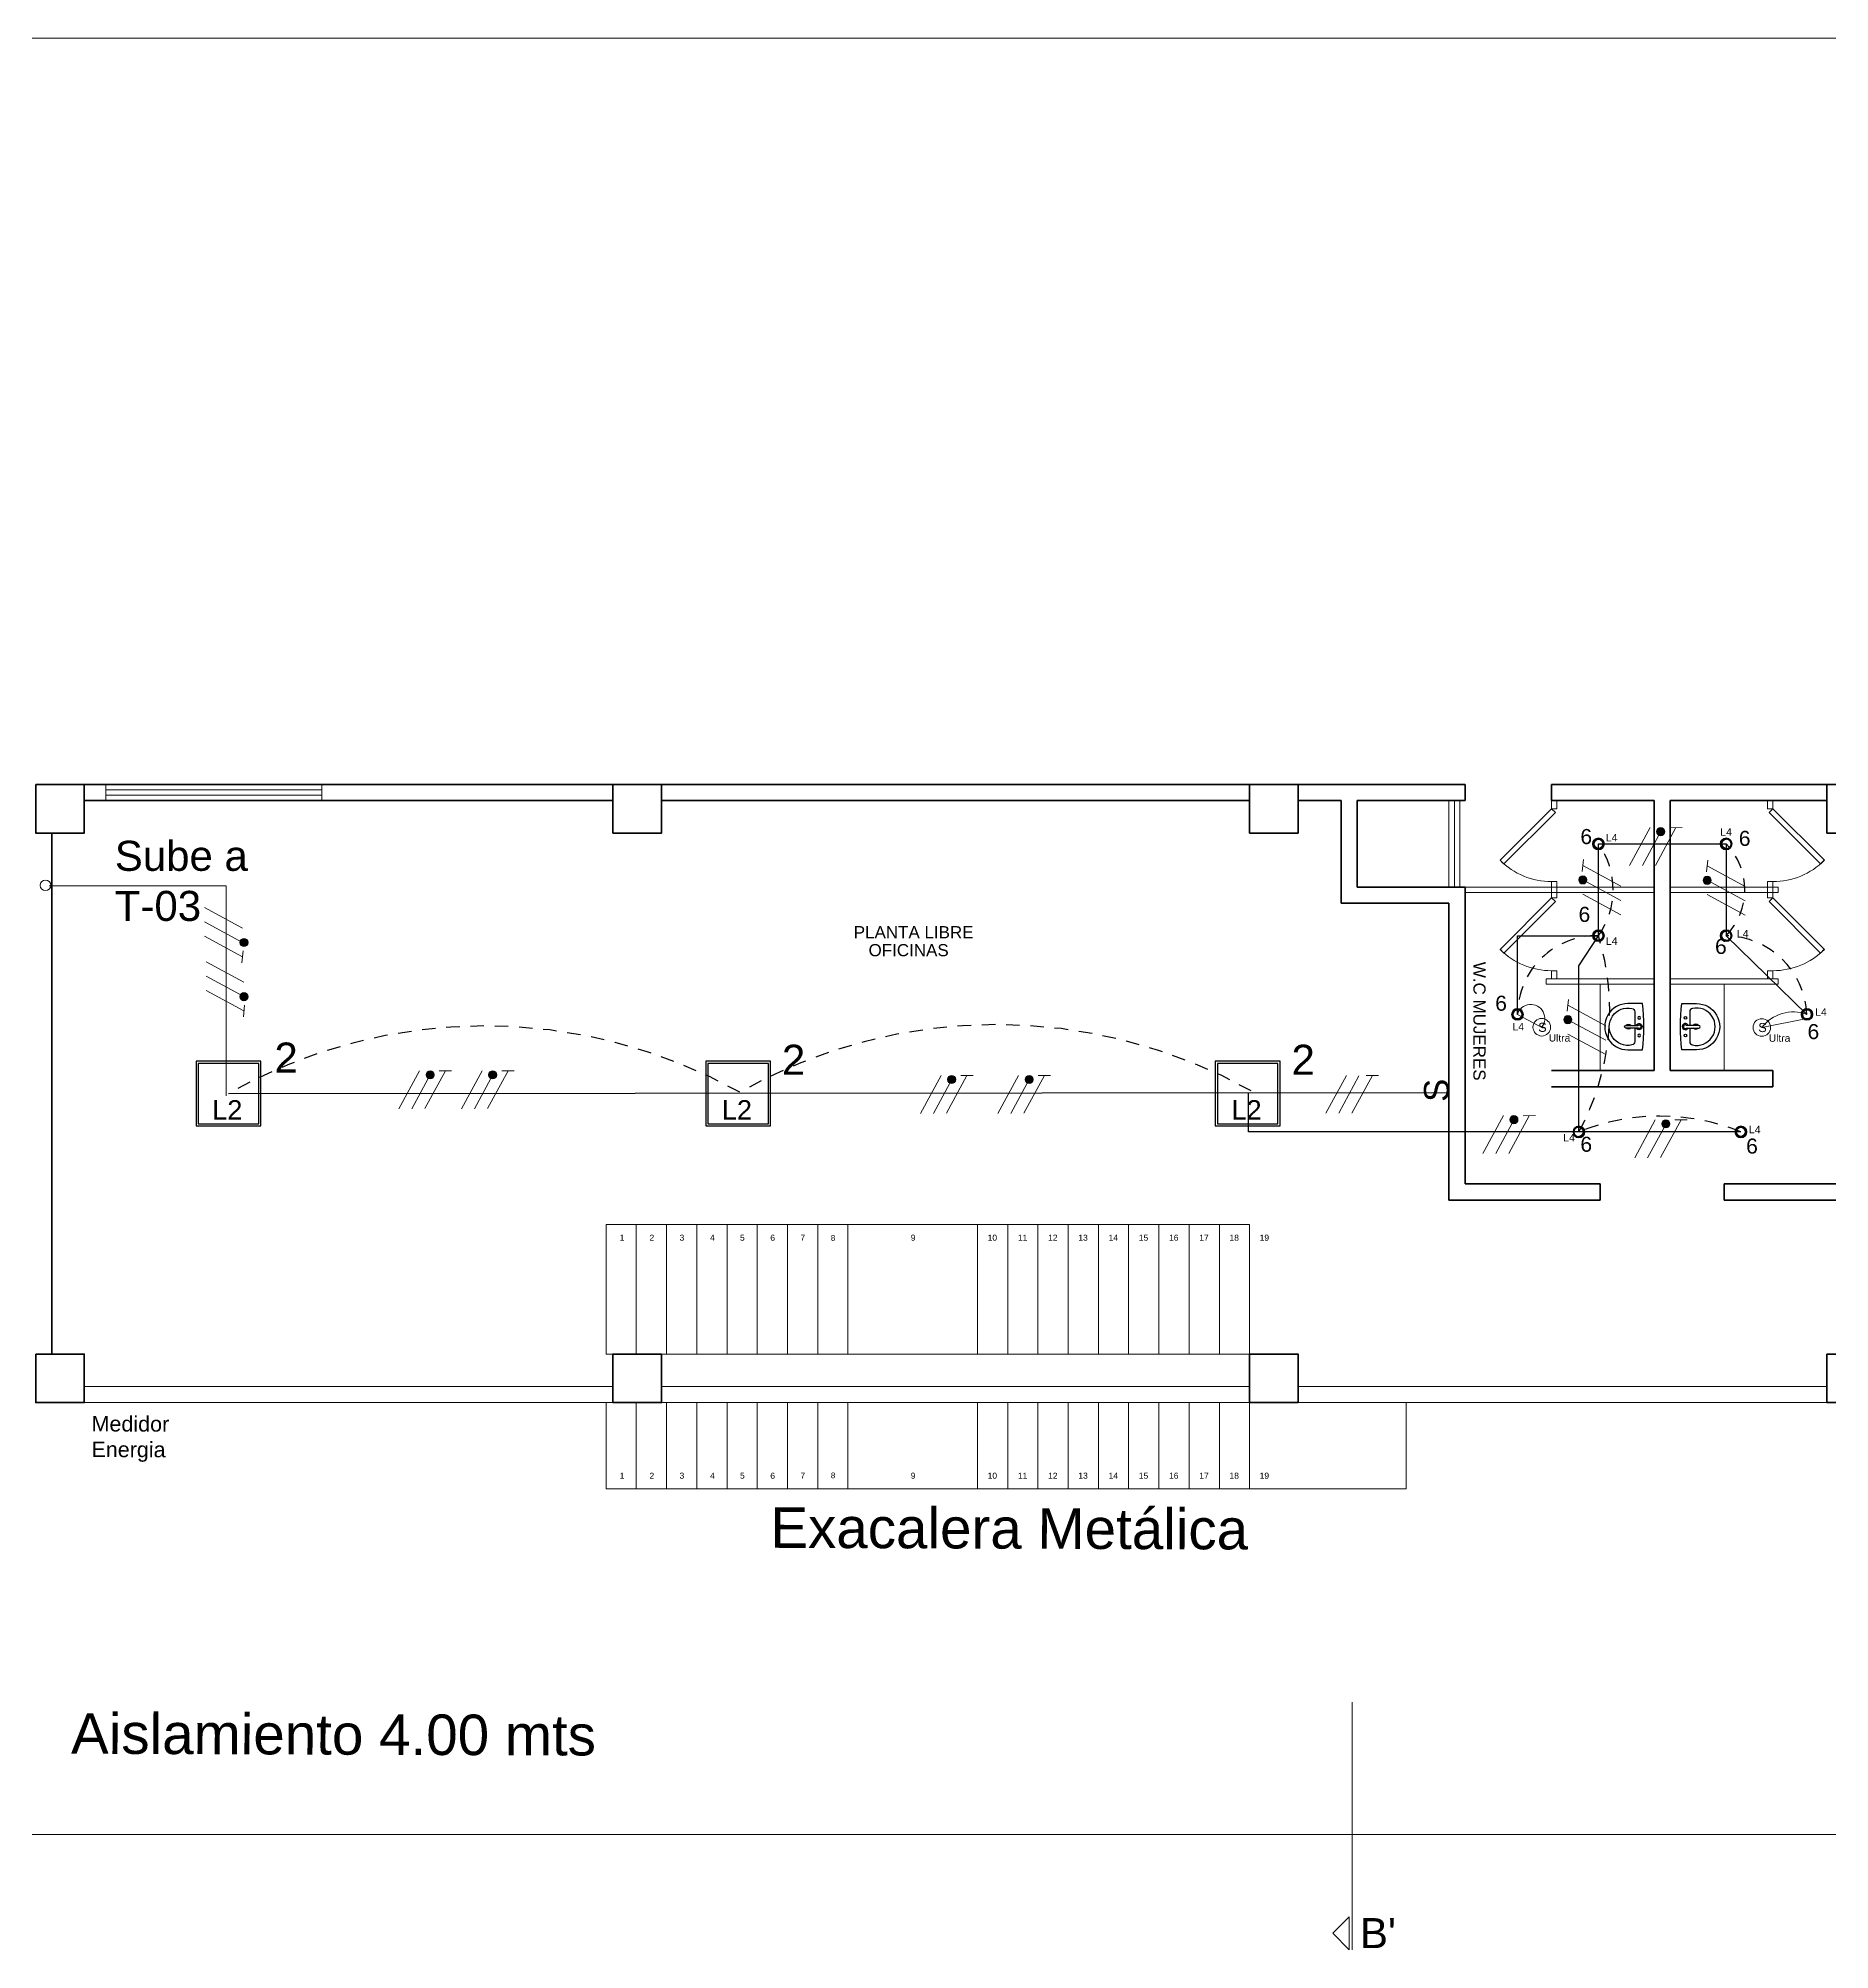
# Model space of a CAD drawing. Header units: millimetres. Extents: x 391 to 679, y 21 to 219.
# Drawn here: x 403.93 to 420.52, y 180.95 to 198.66 of the extents above; entities that cross this region are included whole.
import ezdxf

# ---------------------------------------------------------------- set-up
doc = ezdxf.new("R2010")
doc.units = ezdxf.units.MM
doc.linetypes.add('HIDDEN2', pattern=[0.1875, 0.125, -0.0625])
doc.layers.get('0').update_dxf_attribs({"lineweight": 13})
for name, color, linetype, lineweight in [('A-AREA-IDEN', 7, 'Continuous', 9), ('Alambrado', 7, 'Continuous', 9), ('BLOQUES_ILUMINACION', 1, 'Continuous', 30), ('CONTROL', 201, 'HIDDEN2', 30), ('E-LITE-EQPM', 33, 'Continuous', 9), ('ELEC', 1, 'Continuous', 20), ('EST', 7, 'Continuous', 50), ('estructura', 7, 'Continuous', 9), ('Interruptores', 3, 'Continuous', 9), ('MUROS', 7, 'Continuous', 40), ('notas', 8, 'Continuous', 9), ('proyección 5', 7, 'Continuous', 9), ('Subestacion', 1, 'Continuous', 18), ('TEXTO', 251, 'Continuous', 13), ('TUBERIA', 1, 'Continuous', 9), ('VP', 7, 'Continuous', 25)]:
    doc.layers.add(name, color=color, linetype=linetype, lineweight=lineweight)
doc.layers.add('COTAS', color=254, linetype='Continuous', lineweight=9, true_color=0xbebebe)
doc.styles.add('ARIAL', font='arial.ttf')
doc.styles.add('Nota 1000', font='', dxfattribs={"height": 1.5})
doc.styles.add('ROMANS', font='arial.ttf')
doc.styles.get("Standard").update_dxf_attribs({"font": 'arial.ttf'})
doc.styles.get('Nota 1000').set_extended_font_data('Eurostile')

# ---------------------------------------------------------------- blocks, each defined once
blk = doc.blocks.new('AGUAMANIL')
at = {"layer": 'VP'}
for points in [[(3316.893, 1064.881), (3317.028, 1064.881, -1.000001), (3317.028, 1064.452), (3316.893, 1064.452, -0.061236)], [(3316.935, 1064.654), (3317.049, 1064.654, 1), (3317.049, 1064.679), (3316.935, 1064.679, 2.21525)]]:
    blk.add_lwpolyline(points, format="xyb", close=True, dxfattribs=at)
for points in [[(3316.965, 1064.654), (3316.965, 1064.529, 0.35341), (3316.991, 1064.497, 1.238082), (3316.991, 1064.836, 0.35341), (3316.965, 1064.805)], [(3316.965, 1064.805), (3316.965, 1064.679, 0.35341)]]:
    blk.add_lwpolyline(points, format="xyb", dxfattribs=at)
for centre in [(3316.925, 1064.748), (3316.925, 1064.585)]:
    blk.add_circle(centre, 0.0122, dxfattribs=at)
for centre, radius, start, end in [((3316.925, 1064.667), 0.0285, 25.3769, 334.6231), ((3317.022, 1064.667), 0.0244, 30, 150), ((3317.022, 1064.667), 0.0244, 210, 330)]:
    blk.add_arc(centre, radius, start, end, dxfattribs=at)
blk = doc.blocks.new('LAMP 60X60 OFICINAS')
at = {"layer": 'BLOQUES_ILUMINACION'}
for points in [[(502.819, 43.857), (503.419, 43.857), (503.419, 44.457), (502.819, 44.457)], [(502.839, 43.877), (503.399, 43.877), (503.399, 44.437), (502.839, 44.437)]]:
    blk.add_lwpolyline(points, close=True, dxfattribs=at)
at = {"insert": (502.968, 44.096), "char_height": 0.18, "attachment_point": 1}
blk.add_mtext_dynamic_manual_height_columns('L2', width=0.34688, gutter_width=0.6, heights=[0], dxfattribs=at)
blk = doc.blocks.new('Lighting_Fixture-Lutron-Recessed-Finire-4in-Round-Downlight - Not a Type - Load Type Catalog-13473215-1_9 PLANTA ILUMINACIÓN')
at = {"layer": 'E-LITE-EQPM', "color": 243}
for start, end in [(90, 270), (270, 90)]:
    blk.add_arc((0, 0), 0.0737, start, end, dxfattribs=at)
blk = doc.blocks.new('sensor ultrasonico')
at = {"layer": 'ELEC'}
blk.add_circle((419.023, 188.346), 0.0812, dxfattribs=at)
at = {"layer": 'ELEC', "color": 7, "attachment_point": 4, "rotation": 359.8006, "style": 'Nota 1000'}
for s, insert, char_height, width in [('{\\fArial|b0|i0|c0|p34;\\H2x;S }', (418.99, 188.345), 0.04219, 1.95987), ('{\\fArial|b0|i0|c0|p34;\\H2x;Ultra}', (419.088, 188.247), 0.03375, 1.5679)]:
    blk.add_mtext(s, dxfattribs=dict(at, insert=insert, char_height=char_height, width=width))

msp = doc.modelspace()

# ---------------------------------------------------------------- hatches: boundary and pattern name
at = {"layer": 'Alambrado', "linetype": 'ByBlock'}
h = msp.add_hatch(color=256, dxfattribs=at)
h.dxf.hatch_style = 1
edge = h.paths.add_edge_path()
edge.add_arc((418.9564, 191.3088), 0.0378, 0, 360)
h = msp.add_hatch(color=256, dxfattribs=at)
h.dxf.hatch_style = 1
edge = h.paths.add_edge_path()
edge.add_arc((418.2354, 190.8614), 0.0378, 0, 360)
h = msp.add_hatch(color=256, dxfattribs=at)
h.dxf.hatch_style = 1
edge = h.paths.add_edge_path()
edge.add_arc((419.3879, 190.858), 0.0378, 0, 360)
h = msp.add_hatch(color=256, dxfattribs=at)
h.dxf.hatch_style = 1
edge = h.paths.add_edge_path()
edge.add_arc((405.8357, 190.2818), 0.0378, 0, 360)
h = msp.add_hatch(color=256, dxfattribs=at)
h.dxf.hatch_style = 1
edge = h.paths.add_edge_path()
edge.add_arc((405.8357, 189.7805), 0.0378, 0, 360)
h = msp.add_hatch(color=256, dxfattribs=at)
h.dxf.hatch_style = 1
edge = h.paths.add_edge_path()
edge.add_arc((418.0969, 189.5669), 0.0378, 0, 360)
h = msp.add_hatch(color=256, dxfattribs=at)
h.dxf.hatch_style = 1
edge = h.paths.add_edge_path()
edge.add_arc((407.5595, 189.0561), 0.0378, 0, 360)
h = msp.add_hatch(color=256, dxfattribs=at)
h.dxf.hatch_style = 1
edge = h.paths.add_edge_path()
edge.add_arc((408.1395, 189.0561), 0.0378, 0, 360)
h = msp.add_hatch(color=256, dxfattribs=at)
h.dxf.hatch_style = 1
edge = h.paths.add_edge_path()
edge.add_arc((412.3896, 189.0132), 0.0378, 0, 360)
h = msp.add_hatch(color=256, dxfattribs=at)
h.dxf.hatch_style = 1
edge = h.paths.add_edge_path()
edge.add_arc((413.1074, 189.0132), 0.0378, 0, 360)
h = msp.add_hatch(color=256, dxfattribs=at)
h.dxf.hatch_style = 1
edge = h.paths.add_edge_path()
edge.add_arc((417.5976, 188.6414), 0.0378, 0, 360)
h = msp.add_hatch(color=256, dxfattribs=at)
h.dxf.hatch_style = 1
edge = h.paths.add_edge_path()
edge.add_arc((419.0042, 188.6026), 0.0378, 0, 360)
at = {"layer": 'E-LITE-EQPM'}
h = msp.add_hatch(color=1, dxfattribs=at)
h.dxf.hatch_style = 1
edge = h.paths.add_edge_path()
edge.add_arc((418.3802, 191.195), 0.055, 90, 270)
edge = h.paths.add_edge_path()
edge.add_arc((418.3802, 191.195), 0.055, 270, 450)
edge = h.paths.add_edge_path()
edge.add_arc((418.3802, 191.195), 0.0398, 90, 270)
edge.add_arc((418.3802, 191.195), 0.0398, 270, 450)
h = msp.add_hatch(color=1, dxfattribs=at)
h.dxf.hatch_style = 1
edge = h.paths.add_edge_path()
edge.add_arc((419.5625, 191.195), 0.055, 270, 450, ccw=False)
edge = h.paths.add_edge_path()
edge.add_arc((419.5625, 191.195), 0.055, 90, 270, ccw=False)
edge = h.paths.add_edge_path()
edge.add_arc((419.5625, 191.195), 0.0398, 270, 450, ccw=False)
edge.add_arc((419.5625, 191.195), 0.0398, 90, 270, ccw=False)
h = msp.add_hatch(color=1, dxfattribs=at)
h.dxf.hatch_style = 1
edge = h.paths.add_edge_path()
edge.add_arc((418.3802, 190.345), 0.055, 90, 270)
edge = h.paths.add_edge_path()
edge.add_arc((418.3802, 190.345), 0.055, 270, 450)
edge = h.paths.add_edge_path()
edge.add_arc((418.3802, 190.345), 0.0398, 90, 270)
edge.add_arc((418.3802, 190.345), 0.0398, 270, 450)
h = msp.add_hatch(color=1, dxfattribs=at)
h.dxf.hatch_style = 1
edge = h.paths.add_edge_path()
edge.add_arc((419.5625, 190.345), 0.055, 270, 450, ccw=False)
edge = h.paths.add_edge_path()
edge.add_arc((419.5625, 190.345), 0.055, 90, 270, ccw=False)
edge = h.paths.add_edge_path()
edge.add_arc((419.5625, 190.345), 0.0398, 270, 450, ccw=False)
edge.add_arc((419.5625, 190.345), 0.0398, 90, 270, ccw=False)
h = msp.add_hatch(color=1, dxfattribs=at)
h.dxf.hatch_style = 1
edge = h.paths.add_edge_path()
edge.add_arc((417.6306, 189.6162), 0.055, 90, 270)
edge = h.paths.add_edge_path()
edge.add_arc((417.6306, 189.6162), 0.055, 270, 450)
edge = h.paths.add_edge_path()
edge.add_arc((417.6306, 189.6162), 0.0398, 90, 270)
edge.add_arc((417.6306, 189.6162), 0.0398, 270, 450)
h = msp.add_hatch(color=1, dxfattribs=at)
h.dxf.hatch_style = 1
edge = h.paths.add_edge_path()
edge.add_arc((420.3121, 189.6162), 0.055, 270, 450)
edge = h.paths.add_edge_path()
edge.add_arc((420.3121, 189.6162), 0.055, 90, 270)
edge = h.paths.add_edge_path()
edge.add_arc((420.3121, 189.6162), 0.0398, 270, 450)
edge.add_arc((420.3121, 189.6162), 0.0398, 90, 270)
h = msp.add_hatch(color=1, dxfattribs=at)
h.dxf.hatch_style = 1
edge = h.paths.add_edge_path()
edge.add_arc((418.1999, 188.5274), 0.055, 90, 270)
edge = h.paths.add_edge_path()
edge.add_arc((418.1999, 188.5274), 0.055, 270, 450)
edge = h.paths.add_edge_path()
edge.add_arc((418.1999, 188.5274), 0.0398, 90, 270)
edge.add_arc((418.1999, 188.5274), 0.0398, 270, 450)
h = msp.add_hatch(color=1, dxfattribs=at)
h.dxf.hatch_style = 1
edge = h.paths.add_edge_path()
edge.add_arc((419.6999, 188.5274), 0.055, 90, 270)
edge = h.paths.add_edge_path()
edge.add_arc((419.6999, 188.5274), 0.055, 270, 450)
edge = h.paths.add_edge_path()
edge.add_arc((419.6999, 188.5274), 0.0398, 90, 270)
edge.add_arc((419.6999, 188.5274), 0.0398, 270, 450)

# ---------------------------------------------------------------- linework, layer by layer
for points in [[(391.2661, 198.6566), (438.0935, 198.6566)], [(418.2411, 191.049), (418.2297, 190.9401)], [(419.3936, 191.0455), (419.3822, 190.9367)], [(405.8161, 190.0943), (405.8275, 190.2031)], [(405.83, 189.593), (405.8414, 189.7018)], [(417.6306, 189.6162), (417.8684, 189.488)], [(418.1026, 189.7544), (418.0912, 189.6456)], [(420.3135, 189.5765), (419.8932, 189.4945)]]:
    msp.add_lwpolyline(points)
msp.add_circle((403.9977, 190.8111), 0.0491)
for centre, radius, start, end in [((417.7543, 189.578), 0.1295, 321.0504, 162.83477), ((420.1852, 189.2713), 0.3675, 69.80139, 142.61136)]:
    msp.add_arc(centre, radius, start, end)
at = {"layer": 'A-AREA-IDEN'}
for p, q in [((416.9963, 191.5955), (416.9963, 190.7955)), ((417.0463, 191.5955), (417.0463, 190.7955)), ((417.0963, 191.5955), (417.0963, 190.7955)), ((417.9463, 191.5955), (417.9463, 191.5205)), ((417.9963, 191.5955), (417.9963, 191.5205)), ((419.9463, 191.5955), (419.9463, 191.5205)), ((419.9963, 191.5955), (419.9963, 191.5205)), ((417.9463, 191.5205), (417.469, 191.0432)), ((417.9817, 191.4851), (417.5057, 191.0091)), ((417.9963, 191.5205), (417.9463, 191.5205)), ((417.9817, 191.4851), (417.9463, 191.5205)), ((419.9463, 191.5205), (419.9963, 191.5205)), ((419.961, 191.4851), (419.9963, 191.5205)), ((419.961, 191.4851), (420.437, 191.0091)), ((419.9963, 191.5205), (420.4736, 191.0432)), ((417.5057, 191.0091), (417.4703, 191.0445)), ((420.437, 191.0091), (420.4723, 191.0445)), ((418.8963, 190.7955), (417.1463, 190.7955)), ((418.8963, 190.7455), (417.1463, 190.7455)), ((417.9463, 190.6955), (417.469, 190.2182)), ((417.9963, 190.8455), (417.9463, 190.8455)), ((417.9463, 190.8455), (417.9463, 190.6955)), ((417.9963, 190.6955), (417.9463, 190.6955)), ((417.9817, 190.6601), (417.9463, 190.6955)), ((417.9963, 190.8455), (417.9963, 190.6955)), ((420.0463, 190.7955), (419.0463, 190.7955)), ((420.0463, 190.7455), (419.0463, 190.7455)), ((419.9463, 190.8455), (419.9963, 190.8455)), ((419.9463, 190.8455), (419.9463, 190.6955)), ((419.9463, 190.6955), (419.9963, 190.6955)), ((419.961, 190.6601), (419.9963, 190.6955)), ((419.9963, 190.8455), (419.9963, 190.6955)), ((419.9963, 190.6955), (420.4736, 190.2182)), ((420.0463, 190.7955), (420.0463, 190.7455)), ((417.9817, 190.6601), (417.5057, 190.1841)), ((419.961, 190.6601), (420.437, 190.1841)), ((417.5057, 190.1841), (417.4703, 190.2195)), ((420.437, 190.1841), (420.4723, 190.2195)), ((417.9963, 190.0205), (417.9463, 190.0205)), ((417.9463, 190.0205), (417.9463, 189.9455)), ((417.9963, 190.0205), (417.9963, 189.9455)), ((419.9463, 190.0205), (419.9963, 190.0205)), ((419.9463, 190.0205), (419.9463, 189.9455)), ((419.9963, 190.0205), (419.9963, 189.9455)), ((417.8963, 189.9455), (417.8963, 189.8955)), ((418.8963, 189.9455), (417.8963, 189.9455)), ((418.8963, 189.8955), (417.8963, 189.8955)), ((418.3963, 189.8955), (418.3963, 189.0955)), ((420.0463, 189.9455), (419.0463, 189.9455)), ((420.0463, 189.8955), (419.0463, 189.8955)), ((419.5463, 189.8955), (419.5463, 189.0955)), ((420.0463, 189.9455), (420.0463, 189.8955)), ((409.1893, 187.6705), (415.1493, 187.6705)), ((409.1893, 186.4705), (409.1893, 187.6705)), ((409.4693, 186.4705), (409.4693, 187.6705)), ((409.7493, 186.4705), (409.7493, 187.6705)), ((410.0293, 186.4705), (410.0293, 187.6705)), ((410.3093, 186.4705), (410.3093, 187.6705)), ((410.5893, 186.4705), (410.5893, 187.6705)), ((410.8693, 186.4705), (410.8693, 187.6705)), ((411.1493, 186.4705), (411.1493, 187.6705)), ((411.4293, 186.4705), (411.4293, 187.6705)), ((412.6293, 186.4705), (412.6293, 187.6705)), ((412.9093, 186.4705), (412.9093, 187.6705)), ((413.1893, 186.4705), (413.1893, 187.6705)), ((413.4693, 186.4705), (413.4693, 187.6705)), ((413.7493, 186.4705), (413.7493, 187.6705)), ((414.0293, 186.4705), (414.0293, 187.6705)), ((414.3093, 186.4705), (414.3093, 187.6705)), ((414.5893, 186.4705), (414.5893, 187.6705)), ((414.8693, 186.4705), (414.8693, 187.6705)), ((415.1493, 186.4705), (415.1493, 187.6705)), ((409.2533, 186.4705), (409.1893, 186.4705)), ((409.7033, 186.4705), (415.1493, 186.4705)), ((404.3563, 186.1705), (409.2533, 186.1705)), ((409.7033, 186.1705), (415.1493, 186.1705)), ((415.5993, 186.1705), (420.4963, 186.1705)), ((403.9063, 186.0205), (404.3563, 186.0205)), ((404.3563, 186.0205), (409.2533, 186.0205)), ((409.1893, 186.0205), (409.1893, 185.2205)), ((409.4693, 186.0205), (409.4693, 185.2205)), ((409.7033, 186.0205), (415.1493, 186.0205)), ((409.7033, 186.0205), (415.1493, 186.0205)), ((409.7493, 186.0205), (409.7493, 185.2205)), ((410.0293, 186.0205), (410.0293, 185.2205)), ((410.3093, 186.0205), (410.3093, 185.2205)), ((410.5893, 186.0205), (410.5893, 185.2205)), ((410.8693, 186.0205), (410.8693, 185.2205)), ((411.1493, 186.0205), (411.1493, 185.2205)), ((411.4293, 186.0205), (411.4293, 185.2205)), ((412.6293, 186.0205), (412.6293, 185.2205)), ((412.9093, 186.0205), (412.9093, 185.2205)), ((413.1893, 186.0205), (413.1893, 185.2205)), ((413.4693, 186.0205), (413.4693, 185.2205)), ((413.7493, 186.0205), (413.7493, 185.2205)), ((414.0293, 186.0205), (414.0293, 185.2205)), ((414.3093, 186.0205), (414.3093, 185.2205)), ((414.5893, 186.0205), (414.5893, 185.2205)), ((414.8693, 186.0205), (414.8693, 185.2205)), ((415.1493, 186.0205), (415.1493, 185.2205)), ((415.5993, 186.0205), (420.4963, 186.0205)), ((416.5993, 185.2205), (416.5993, 186.0205)), ((409.1893, 185.2205), (415.1493, 185.2205)), ((415.1493, 185.2205), (416.5993, 185.2205))]:
    msp.add_line(p, q, dxfattribs=at)
for centre, start, end in [((417.9463, 191.5205), 225, 270), ((419.9963, 191.5205), 270, 315), ((417.9463, 190.6955), 225, 270), ((419.9963, 190.6955), 270, 315)]:
    msp.add_arc(centre, 0.675, start, end, dxfattribs=at)
at = {"layer": 'Alambrado', "linetype": 'ByBlock'}
for points in [[(418.8585, 191.3458), (418.6683, 190.9947)], [(418.9399, 191.2749), (418.7883, 190.9951)], [(419.0979, 191.3454), (418.9084, 190.9956)], [(419.0414, 191.3451), (419.1558, 191.3456)], [(418.2354, 190.9946), (418.5865, 190.8043)], [(418.2354, 190.8614), (418.5865, 190.6712)], [(419.3879, 190.9911), (419.739, 190.8009)], [(419.3879, 190.858), (419.739, 190.6677)], [(418.2354, 190.7283), (418.5865, 190.5381)], [(419.3879, 190.7249), (419.739, 190.5346)], [(405.8218, 190.4149), (405.4707, 190.6051)], [(405.8218, 190.2818), (405.4707, 190.472)], [(405.8218, 190.1487), (405.4707, 190.3389)], [(405.8357, 189.9136), (405.4846, 190.1039)], [(405.8357, 189.7805), (405.4846, 189.9707)], [(405.8357, 189.6474), (405.4846, 189.8376)], [(418.0969, 189.7), (418.448, 189.5098)], [(418.0969, 189.5669), (418.448, 189.3767)], [(418.0969, 189.4338), (418.448, 189.2436)], [(407.4615, 189.0931), (407.2713, 188.742)], [(407.7009, 189.0927), (407.5114, 188.7429)], [(407.6444, 189.0924), (407.7588, 189.0929)], [(408.0416, 189.0931), (407.8513, 188.742)], [(408.2809, 189.0927), (408.0914, 188.7429)], [(408.2245, 189.0924), (408.3388, 189.0929)], [(407.5429, 189.0222), (407.3913, 188.7424)], [(408.123, 189.0222), (407.9714, 188.7424)], [(412.2916, 189.0502), (412.1014, 188.6991)], [(412.373, 188.9793), (412.2214, 188.6995)], [(412.531, 189.0498), (412.3415, 188.7)], [(412.4745, 189.0495), (412.5889, 189.05)], [(413.0094, 189.0502), (412.8192, 188.6991)], [(413.0908, 188.9793), (412.9392, 188.6995)], [(413.2488, 189.0498), (413.0593, 188.7)], [(413.1923, 189.0495), (413.3067, 189.05)], [(416.0473, 189.0508), (415.857, 188.6997)], [(416.1619, 189.0454), (415.9771, 188.7001)], [(416.2866, 189.0504), (416.0971, 188.7006)], [(416.2302, 189.0501), (416.3446, 189.0506)], [(417.4997, 188.6783), (417.3095, 188.3272)], [(417.5811, 188.6075), (417.4295, 188.3277)], [(417.7391, 188.6779), (417.5496, 188.3281)], [(417.6826, 188.6777), (417.797, 188.6781)], [(418.9063, 188.6396), (418.716, 188.2885)], [(418.9877, 188.5687), (418.8361, 188.2889)], [(419.1456, 188.6392), (418.9561, 188.2894)], [(419.0892, 188.6389), (419.2036, 188.6394)]]:
    msp.add_lwpolyline(points, dxfattribs=at)
for centre in [(418.9564, 191.3088), (418.2354, 190.8614), (419.3879, 190.858), (405.8357, 190.2818), (405.8357, 189.7805), (418.0969, 189.5669), (407.5595, 189.0561), (408.1395, 189.0561), (412.3896, 189.0132), (413.1074, 189.0132), (417.5976, 188.6414), (419.0042, 188.6026)]:
    msp.add_circle(centre, 0.0378, dxfattribs=at)
at = {"layer": 'BLOQUES_ILUMINACION', "linetype": 'ByBlock'}
for points in [[(419.6999, 188.5274), (418.1999, 188.5274), (418.1999, 190.0668), (418.3802, 190.345), (418.3802, 191.195), (419.5625, 191.195), (419.5625, 190.345), (420.3121, 189.6162)], [(417.6306, 189.6162), (417.6306, 190.345), (418.3802, 190.345)], [(405.6917, 188.883), (416.9963, 188.891)], [(418.1999, 188.5274), (415.1389, 188.5274), (415.1386, 188.8897)]]:
    msp.add_lwpolyline(points, dxfattribs=at)
at = {"layer": 'CONTROL'}
for centre, radius, start, end in [((417.7902, 190.77), 0.7271, 324.2304, 35.7696), ((419.1338, 190.77), 0.6036, 315.24631, 44.75374), ((418.3643, 189.6114), 0.7337, 88.75811, 179.62424), ((416.1354, 189.6499), 2.3499, 331.46692, 17.2043), ((419.5465, 189.5786), 0.7665, 2.81303, 88.80461), ((408.0709, 184.6744), 4.8345, 60.81394, 119.48061), ((412.8076, 184.6866), 4.8345, 60.81394, 119.48061), ((418.9499, 186.6797), 1.9941, 67.90731, 112.09269)]:
    msp.add_arc(centre, radius, start, end, dxfattribs=at)
at = {"layer": 'E-LITE-EQPM', "color": 1}
for centre, start, end in [((418.3802, 191.195), 90, 270), ((418.3802, 191.195), 270, 90), ((419.5625, 191.195), 90, 270), ((418.3802, 190.345), 90, 270), ((418.3802, 190.345), 270, 90), ((419.5625, 190.345), 90, 270), ((417.6306, 189.6162), 90, 270), ((417.6306, 189.6162), 270, 90), ((420.3121, 189.6162), 90, 270), ((420.3121, 189.6162), 270, 90), ((418.1999, 188.5274), 270, 90), ((419.6999, 188.5274), 90, 270), ((419.6999, 188.5274), 270, 90)]:
    msp.add_arc(centre, 0.0398, start, end, dxfattribs=at)
at = {"layer": 'EST'}
for points in [[(403.9063, 191.7455), (403.9063, 191.2955), (404.3563, 191.2955), (404.3563, 191.7455), (403.9063, 191.7455)], [(409.2533, 191.7455), (409.2533, 191.2955), (409.7033, 191.2955), (409.7033, 191.7455), (409.2533, 191.7455)], [(415.1493, 191.7455), (415.1493, 191.2955), (415.5993, 191.2955), (415.5993, 191.7455), (415.1493, 191.7455)], [(420.4963, 191.7455), (420.4963, 191.2955), (420.9463, 191.2955), (420.9463, 191.7455), (420.4963, 191.7455)], [(403.9063, 186.4705), (403.9063, 186.0205), (404.3563, 186.0205), (404.3563, 186.4705), (403.9063, 186.4705)], [(409.7033, 186.4705), (409.2533, 186.4705), (409.2533, 186.0205), (409.7033, 186.0205), (409.7033, 186.4705)], [(415.1493, 186.4705), (415.1493, 186.0205), (415.5993, 186.0205), (415.5993, 186.4705), (415.1493, 186.4705)], [(420.4963, 186.4705), (420.4963, 186.0205), (420.9463, 186.0205), (420.9463, 186.4705), (420.4963, 186.4705)]]:
    msp.add_lwpolyline(points, dxfattribs=at)
at = {"layer": 'estructura'}
msp.add_line((416.0996, 180.9529), (416.0996, 183.2456), dxfattribs=at)
msp.add_lwpolyline([(416.0717, 181.2575), (415.9194, 181.1052), (416.0717, 180.9529), (416.0717, 181.2575)], dxfattribs=at)
at = {"layer": 'MUROS', "ltscale": 5}
for p, q in [((404.3563, 191.7455), (409.2533, 191.7455)), ((409.7033, 191.7455), (415.1493, 191.7455)), ((415.5993, 191.7455), (417.147, 191.7455)), ((417.1463, 191.7455), (417.1463, 191.5955)), ((417.9463, 191.7455), (420.4963, 191.7455)), ((417.9463, 191.7455), (417.9463, 191.5955)), ((404.3563, 191.5955), (409.2533, 191.5955)), ((409.7033, 191.5955), (415.1493, 191.5955)), ((415.5993, 191.5955), (415.9963, 191.5955)), ((415.9963, 191.5955), (415.9963, 190.6455)), ((416.1463, 191.5955), (416.1463, 190.7955)), ((417.1463, 191.5955), (416.1463, 191.5955)), ((417.9463, 191.5955), (418.8963, 191.5955)), ((418.8963, 191.5955), (418.8963, 189.0955)), ((419.0463, 191.5955), (420.4963, 191.5955)), ((419.0463, 191.5955), (419.0463, 189.0955)), ((404.0563, 191.2955), (404.0563, 186.4705)), ((417.1463, 190.7955), (416.1463, 190.7955)), ((417.1463, 190.7955), (417.1463, 188.0455)), ((416.9963, 190.6455), (415.9963, 190.6455)), ((416.9963, 190.6455), (416.9963, 187.8955)), ((418.8963, 189.0955), (417.9463, 189.0955)), ((419.9963, 189.0955), (419.0463, 189.0955)), ((419.9963, 189.0955), (419.9963, 188.9455)), ((419.9963, 188.9455), (417.9463, 188.9455)), ((418.3963, 188.0455), (417.1463, 188.0455)), ((418.3963, 188.0455), (418.3963, 187.8955)), ((419.5463, 188.0455), (419.5463, 187.8955)), ((420.7963, 188.0455), (419.5463, 188.0455)), ((418.3963, 187.8955), (416.9963, 187.8955)), ((420.7963, 187.8955), (419.5463, 187.8955))]:
    msp.add_line(p, q, dxfattribs=at)
at = {"layer": 'proyección 5', "flags": 128}
msp.add_lwpolyline([(393.0607, 182.0205), (431.897, 182.0205)], dxfattribs=at)
at = {"layer": 'Subestacion', "flags": 128}
for points in [[(404.5563, 191.5955), (404.5563, 191.7455)], [(406.5563, 191.5955), (406.5563, 191.7455)], [(404.5563, 191.5955), (406.4715, 191.5955)]]:
    msp.add_lwpolyline(points, dxfattribs=at)
msp.add_lwpolyline([(406.5563, 191.6955), (404.5563, 191.6955), (404.5563, 191.6455), (406.5563, 191.6455)], close=True, dxfattribs=at)
at = {"layer": 'TUBERIA'}
msp.add_lwpolyline([(405.6717, 188.863), (405.6717, 190.8057), (404.0314, 190.8057)], dxfattribs=at)

# ---------------------------------------------------------------- block references
for name, p in [('sensor ultrasonico', (-1.1676, 1.151)), ('sensor ultrasonico', (0.8706, 1.1489)), ('LAMP 60X60 OFICINAS', (-97.4269, 144.7256)), ('LAMP 60X60 OFICINAS', (-92.7069, 144.7256)), ('LAMP 60X60 OFICINAS', (-87.9869, 144.7256))]:
    msp.add_blockref(name, p)
at = {"layer": 'COTAS', "xscale": -1}
msp.add_blockref('AGUAMANIL', (3735.6819, -875.1645), dxfattribs=at)
at = {"layer": 'COTAS'}
msp.add_blockref('AGUAMANIL', (-2897.7392, -875.1645), dxfattribs=at)
at = {"layer": 'E-LITE-EQPM', "color": 1, "yscale": 0.7460881346326824, "zscale": 0.7460881346326824}
for p, xscale in [((418.3802, 191.195), 0.7460881346326824), ((419.5625, 191.195), -0.7460881346326824), ((418.3802, 190.345), 0.7460881346326824), ((419.5625, 190.345), -0.7460881346326824), ((417.6306, 189.6162), 0.7460881346326824), ((420.3121, 189.6162), -0.7460881346326824), ((418.1999, 188.5274), 0.7460881346326824), ((419.6999, 188.5274), 0.7460881346326824)]:
    msp.add_blockref('Lighting_Fixture-Lutron-Recessed-Finire-4in-Round-Downlight - Not a Type - Load Type Catalog-13473215-1_9 PLANTA ILUMINACIÓN', p, dxfattribs=dict(at, xscale=xscale))

# ---------------------------------------------------------------- texts
at = {"layer": 'estructura', "style": 'ROMANS'}
msp.add_text("B'", height=0.27791, dxfattribs=at).set_placement((416.1722, 180.9683))
at = {"layer": 'Interruptores', "color": 1, "insert": (416.7647, 188.8054), "char_height": 0.2302, "attachment_point": 1, "rotation": 90.06125}
msp.add_mtext_dynamic_manual_height_columns('S', width=0.182788, gutter_width=12.5, heights=[0], dxfattribs=at)
at = {"layer": 'notas', "color": 7, "attachment_point": 4, "rotation": 359.80062, "style": 'Nota 1000'}
for s, insert, char_height, width in [('{\\fArial|b0|i0|c0|p34;\\H2x;Medidor\\PEnergia}', (404.4234, 185.6848), 0.071262, 3.310561), ('{\\fArial|b0|i0|c0|p34;\\H2x; Exacalera Metálica }', (410.5649, 184.8611), 0.1875, 8.710542), ('{\\fArial|b0|i0|c0|p34;\\H2x; Aislamiento 4.00 mts}', (404.0884, 182.9542), 0.1875, 8.710542)]:
    msp.add_mtext(s, dxfattribs=dict(at, insert=insert, char_height=char_height, width=width))
at = {"layer": 'TEXTO', "color": 0, "linetype": 'ByBlock', "attachment_point": 1, "style": 'ARIAL'}
for s, width, insert, char_height in [('Sube a T-03', 1.954748, (404.6392, 191.2237), 0.2783), ('6', 1.047188, (418.2133, 191.3327), 0.1392), ('L4', 1.047188, (418.4487, 191.2878), 0.06958), ('L4', 1.047188, (419.5084, 191.3395), 0.06958), ('6', 1.047188, (419.6808, 191.3157), 0.1392), ('6', 1.047188, (418.1963, 190.6117), 0.1392), ('L4', 1.047188, (418.4488, 190.3296), 0.06958), ('6', 1.047188, (419.4603, 190.3149), 0.1392), ('L4', 1.047188, (419.6627, 190.3976), 0.06958), ('6', 1.047188, (417.4244, 189.789), 0.1392), ('L4', 1.047188, (420.3874, 189.6727), 0.06958), ('L4', 1.047188, (417.584, 189.5373), 0.06958), ('6', 1.047188, (420.3171, 189.5261), 0.1392), ('2', 1.047188, (406.1178, 189.355), 0.2783), ('2', 1.047188, (410.8178, 189.335), 0.2783), ('2', 1.047188, (415.5378, 189.335), 0.2783), ('L4', 1.047188, (419.7744, 188.5843), 0.06958), ('L4', 1.047188, (418.0544, 188.509), 0.06958), ('6', 1.047188, (418.2133, 188.4829), 0.1392), ('6', 1.047188, (419.7487, 188.4659), 0.1392)]:
    msp.add_mtext_dynamic_manual_height_columns(s, width=width, gutter_width=1, heights=[0], dxfattribs=dict(at, insert=insert, char_height=char_height))
at = {"layer": 'VP'}
for s, height, rotation, p in [('1', 0.0562, 0, (409.3154, 187.5198)), ('2', 0.0562, 0, (409.5914, 187.5198)), ('3', 0.0562, 0, (409.8698, 187.5198)), ('4', 0.0562, 0, (410.1523, 187.5198)), ('5', 0.0562, 0, (410.4294, 187.5198)), ('6', 0.0562, 0, (410.7102, 187.5198)), ('7', 0.0562, 0, (410.9894, 187.5198)), ('8', 0.0527, 2.84384, (411.2726, 187.5178)), ('9', 0.0562, 0, (412.0114, 187.5198)), ('10', 0.05625, 0, (412.7234, 187.5198)), ('11', 0.05625, 0, (413.0034, 187.5198)), ('12', 0.05625, 0, (413.2834, 187.5198)), ('13', 0.05625, 0, (413.5634, 187.5198)), ('14', 0.05625, 0, (413.8434, 187.5198)), ('15', 0.05625, 0, (414.1234, 187.5198)), ('16', 0.05625, 0, (414.4034, 187.5198)), ('17', 0.05625, 0, (414.6834, 187.5198)), ('18', 0.05625, 0, (414.9634, 187.5198)), ('19', 0.05625, 0, (415.2425, 187.5198)), ('1', 0.0562, 360, (409.3154, 185.3147)), ('2', 0.0562, 360, (409.5914, 185.3147)), ('3', 0.0562, 360, (409.8698, 185.3157)), ('4', 0.0562, 360, (410.1523, 185.3149)), ('5', 0.0562, 360, (410.4294, 185.3166)), ('6', 0.0562, 360, (410.7102, 185.3156)), ('7', 0.0562, 360, (410.9894, 185.3156)), ('8', 0.0527, 357.15616, (411.27, 185.3212)), ('9', 0.0562, 360, (412.0114, 185.3156)), ('10', 0.05625, 360, (412.7234, 185.3156)), ('11', 0.05625, 360, (413.0034, 185.3147)), ('12', 0.05625, 360, (413.2834, 185.3147)), ('13', 0.05625, 360, (413.5634, 185.3157)), ('14', 0.05625, 360, (413.8434, 185.3147)), ('15', 0.05625, 360, (414.1234, 185.3156)), ('16', 0.05625, 360, (414.4034, 185.3156)), ('17', 0.05625, 360, (414.6834, 185.3147)), ('18', 0.05625, 360, (414.9634, 185.3156)), ('19', 0.05625, 360, (415.2425, 185.3156))]:
    msp.add_text(s, height=height, rotation=rotation, dxfattribs=at).set_placement(p)
at = {"layer": 'VP', "char_height": 0.1125, "width": 19.875654}
for s, insert, attachment_point, rotation in [('PLANTA LIBRE', (411.4834, 190.4333), 1, 0), ('OFICINAS', (411.6204, 190.2671), 1, 0), ('{\\fArial|b0|i0|c0|p34;W.C MUJERES}', (417.3346, 189.0027), 3, 270)]:
    msp.add_mtext(s, dxfattribs=dict(at, insert=insert, attachment_point=attachment_point, rotation=rotation))

doc.saveas('drawing.dxf')
